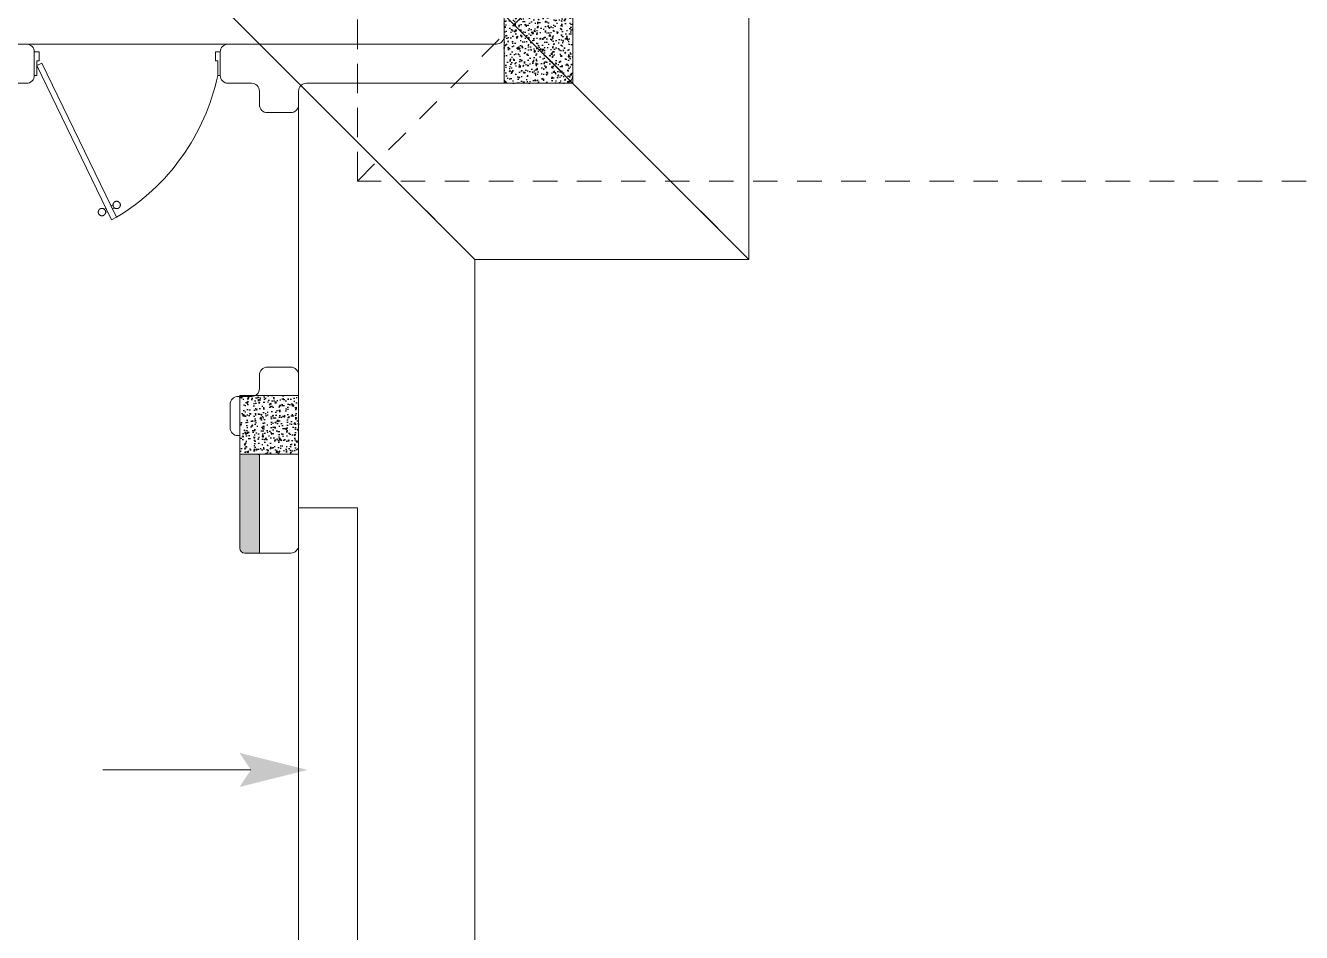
# Model space of a CAD drawing. Header units: metres. Extents: x -232 to 581, y 30 to 789.
# Drawn here: x 215.47 to 221.99, y 390.68 to 395.31 of the extents above; entities that cross this region are included whole.
import ezdxf

# ---------------------------------------------------------------- set-up
doc = ezdxf.new("R2010")
doc.units = ezdxf.units.M
doc.linetypes.add('HIDDEN2', pattern=[0.1875, 0.125, -0.0625])
for name, color, linetype, lineweight in [('A-DOOR', 35, 'Continuous', 5), ('A-WALL', 250, 'Continuous', 20), ('baños', 140, 'Continuous', 0), ('Columnas', 7, 'Continuous', 18), ('textos', 7, 'Continuous', 0)]:
    doc.layers.add(name, color=color, linetype=linetype, lineweight=lineweight)
doc.layers.add('HATCH', color=8, linetype='Continuous')
doc.layers.add('PISO', color=7, linetype='Continuous', lineweight=5, true_color=0xe6e6e6)
doc.layers.add('Techos 1', color=7, linetype='HIDDEN2', lineweight=9, true_color=0x42391a)
doc.layers.add('RELLENO SECCION', color=8, linetype='Continuous', lineweight=0, transparency=0.4)
doc.styles.get("Standard").update_dxf_attribs({"font": 'arial.ttf'})
pattern_1 = [(50, (109.59505, -7.243447), (0.058299094, -0.005100507), [0.006096, -0.067056]), (355, (109.59505, -7.24345), (-0.011277895, 0.06113819), [0.0048768, -0.053644987]), (100.451445, (109.59991, -7.24387), (0.0470212, 0.05603768), [0.005180803, -0.056988878]), (46.1842, (109.59505, -7.22719), (0.086745293, -0.013453545), [0.009144, -0.100584]), (96.63556, (109.60228, -7.22831), (0.075969323, 0.07917636), [0.00777121, -0.085483395]), (351.18415, (109.59505, -7.22719), (0.07596932, 0.07917636), [0.00731519, -0.080467114]), (21, (109.60318, -7.231255), (0.048516605, -0.032724863), [0.006096, -0.067056]), (326, (109.60318, -7.231255), (0.01977665, 0.05894015), [0.0048768, -0.0536448]), (71.451445, (109.607223, -7.23398), (0.068293254, 0.026215286), [0.005180803, -0.05698878]), (37.5, (109.595052, -7.243447), (0.000988353, 0.0270576124), [0, -0.05299456, 0, -0.0544576, 0, -0.053848]), (7.5, (109.595052, -7.243447), (0.021382292, 0.032057784), [0, -0.03104896, 0, -0.05177536, 0, -0.0205232]), (327.5, (109.576927, -7.243447), (0.0433889905, -0.001833198), [0, -0.02032, 0, -0.0633984, 0, -0.0841248]), (317.5, (109.5688, -7.243447), (0.047401338, 0.008136477), [0, -0.026416, 0, -0.04210304, 0, -0.0597408])]

# ---------------------------------------------------------------- blocks, each defined once
blk = doc.blocks.new('za_arrw5')
at = {"lineweight": 13}
for points in [[(-1, 0.25), (0, 0), (-0.833, 0)], [(-1, -0.25), (0, 0), (-0.833, 0)]]:
    blk.add_solid(points, dxfattribs=at)
blk = doc.blocks.new('20.03.2026 LN 09 SEGUNDO NIVEL ARQ')
at = {"layer": 'Techos 1', "color": 5}
for p, q in [((74.0959, -41.5986), (74.0959, -49.3986)), ((74.0959, -49.3986), (74.0959, -41.5986)), ((74.0959, -49.3986), (77.9959, -45.4986)), ((88.8427, -49.3986), (74.0959, -49.3986))]:
    blk.add_line(p, q, dxfattribs=at)
at = {"layer": 'Techos 1', "color": 5, "linetype": 'ByBlock'}
for p, q in [((76.0959, -49.7986), (71.9959, -45.6986)), ((74.6959, -49.7986), (71.5459, -46.6486)), ((76.0959, -48.4986), (76.0959, -49.7986)), ((76.0959, -49.7986), (74.6959, -49.7986)), ((74.6959, -49.7986), (74.6959, -55.1986))]:
    blk.add_line(p, q, dxfattribs=at)
at = {"layer": 'textos', "color": 5, "lineweight": 13}
blk.add_line((73.5517, -52.4063), (72.7962, -52.4063), dxfattribs=at)
at = {"layer": 'textos', "color": 5, "lineweight": 13, "xscale": -0.3491189357928307, "yscale": 0.3491189357928307, "zscale": 0.3491189357928305, "rotation": 179.9972612733706}
blk.add_blockref('za_arrw5', (73.8427, -52.4063), dxfattribs=at)
at = {"layer": 'baños', "color": 5, "linetype": 'Continuous', "flags": 8}
for tag, p in [('MODELNUMBER', (83.7813, -42.9175, 0)), ('MATERIAL', (83.7813, -42.9176, 0)), ('PRODUCT', (83.7813, -42.9176, 0)), ('TRADENAME', (83.7813, -42.9176, 0)), ('MODELNUMBER', (84.956, -42.9175, 0)), ('TRADENAME', (84.956, -42.9176, 0)), ('MATERIAL', (84.956, -42.9176, 0)), ('PRODUCT', (84.956, -42.9176, 0))]:
    blk.add_attdef(tag, p, '', height=0.0000254, rotation=180.00008, dxfattribs=at)
at = {"layer": 'baños', "color": 5, "linetype": 'Continuous'}
for tag, p, rotation in [('TRADENAME', (85.8912, -56.9933), 180.00008), ('MODELNUMBER', (85.8912, -56.9934), 180.00008), ('MATERIAL', (85.8914, -56.9932), 180.00008), ('PRODUCT', (85.8914, -56.9933), 180.00008), ('MODELNUMBER', (86.6008, -56.9934), 179.99992), ('MATERIAL', (86.6008, -56.9932), 179.99992), ('PRODUCT', (86.6008, -56.9933), 179.99992), ('TRADENAME', (86.6008, -56.9933), 179.99992)]:
    blk.add_attdef(tag, p, '', height=0.0000254, rotation=rotation, dxfattribs=at)
blk = doc.blocks.new('puerta 1.00')
at = {"layer": 'A-DOOR'}
for p, q in [((-0.15, -0.0125), (-0.9369, -0.3949)), ((-0.1376, -0.038), (-0.9245, -0.4204)), ((-0.1376, -0.038), (-0.15, -0.0125)), ((-0.8946, -0.3743), (-0.8996, -0.3641)), ((-0.8777, -0.3661), (-0.8826, -0.3559)), ((-0.9369, -0.3949), (-0.9245, -0.4204)), ((-0.8822, -0.3998), (-0.8772, -0.4101)), ((-0.8653, -0.3916), (-0.8603, -0.4018))]:
    blk.add_line(p, q, dxfattribs=at)
for points in [[(-0.08, 0), (-0.08, -0.025), (-0.125, -0.025), (-0.125, -0.0125), (-0.2, -0.0125), (-0.2, 0), (-0.08, 0)], [(-0.08, -0.95), (-0.08, -0.925), (-0.125, -0.925), (-0.125, -0.9375), (-0.2, -0.9375), (-0.2, -0.95), (-0.08, -0.95)]]:
    blk.add_lwpolyline(points, dxfattribs=at)
blk.add_arc((0.0366, 0.1602), 1.1229, 211.13358, 257.83427, dxfattribs=at)
for points in [[(-0.8982, -0.3642), (-0.9033, -0.3642), (-0.912, -0.3591), (-0.917, -0.3504), (-0.917, -0.3403), (-0.912, -0.3316), (-0.9033, -0.3265), (-0.8932, -0.3265), (-0.8844, -0.3316), (-0.8794, -0.3403), (-0.8794, -0.3504), (-0.8844, -0.3591), (-0.8932, -0.3642), (-0.8982, -0.3642)], [(-0.8617, -0.4394), (-0.8667, -0.4394), (-0.8754, -0.4344), (-0.8805, -0.4256), (-0.8805, -0.4156), (-0.8754, -0.4068), (-0.8667, -0.4018), (-0.8566, -0.4018), (-0.8479, -0.4068), (-0.8428, -0.4156), (-0.8428, -0.4257), (-0.8479, -0.4344), (-0.8566, -0.4394), (-0.8617, -0.4394)]]:
    blk.add_open_spline(points, degree=2, dxfattribs=at)
blk = doc.blocks.new('20.03.2026 LN 09 PRIMER NIVEL ARQ')
at = {"layer": 'HATCH'}
h = blk.add_hatch(dxfattribs=at)
h.set_pattern_fill('AR-CONC', color=1, scale=0.00032)
h.set_pattern_definition(pattern_1)
h.paths.add_polyline_path([(-5.186, -48.8932), (-4.836, -48.8932), (-4.836, -48.5432), (-5.186, -48.5432)])
h = blk.add_hatch(dxfattribs=at)
h.set_pattern_fill('AR-CONC', color=1, scale=0.00032)
h.set_pattern_definition(pattern_1)
h.paths.add_polyline_path([(-6.536, -50.7877), (-6.236, -50.7877), (-6.236, -50.4877), (-6.536, -50.4877)])
at = {"layer": 'RELLENO SECCION'}
h = blk.add_hatch(color=1, dxfattribs=at)
h.dxf.hatch_style = 1
edge = h.paths.add_edge_path()
edge.add_line((-6.586, -50.6932), (-6.536, -50.7877))
edge.add_line((-6.536, -50.7877), (-6.436, -50.7877))
edge.add_line((-6.436, -50.7877), (-6.436, -51.2932))
edge.add_line((-6.436, -51.2932), (-6.511, -51.2932))
edge.add_arc((-6.511, -51.2682), 0.025, 180, 270, ccw=False)
edge.add_line((-6.536, -51.2682), (-6.536, -50.8277))
edge.add_line((-6.536, -50.8277), (-6.536, -50.8003))
edge.add_line((-6.536, -50.8003), (-6.536, -50.7877))
edge.add_line((-6.536, -50.7877), (-6.586, -50.6932))
at = {"layer": 'A-WALL', "color": 1}
for p, q in [((-6.396, -50.3432), (-6.276, -50.3432)), ((-6.436, -50.4532), (-6.436, -50.3832)), ((-6.236, -50.4932), (-6.236, -50.3832)), ((-6.546, -50.4932), (-6.476, -50.4932)), ((-6.236, -50.4932), (-6.236, -51.2532)), ((-6.586, -50.6532), (-6.586, -50.5332)), ((-6.536, -50.6932), (-6.546, -50.6932)), ((-6.536, -50.7877), (-6.536, -51.2682)), ((-6.436, -50.7877), (-6.436, -51.2932)), ((-6.511, -51.2932), (-6.276, -51.2932))]:
    blk.add_line(p, q, dxfattribs=at)
for points in [[(-2.806, -48.4932), (-4.796, -48.4932, 0.414214), (-4.836, -48.5332), (-4.836, -48.8532, -0.414214), (-4.876, -48.8932), (-6.196, -48.8932, 0.414214), (-6.236, -48.9332), (-6.236, -49.0032, -0.414214), (-6.276, -49.0432), (-6.396, -49.0432, -0.414214), (-6.436, -49.0032), (-6.436, -48.9332, 0.414214), (-6.476, -48.8932), (-6.596, -48.8932, -0.414214), (-6.636, -48.8532), (-6.636, -48.7332, -0.414214), (-6.596, -48.6932), (-5.226, -48.6932)], [(-12.446, -48.6932), (-7.626, -48.6932, -0.414214), (-7.586, -48.7332), (-7.586, -48.8532, -0.414214), (-7.626, -48.8932), (-8.286, -48.8932, 0.414214), (-8.336, -48.9432), (-8.336, -49.2532, -0.414214), (-8.376, -49.2932), (-8.486, -49.2932)]]:
    blk.add_lwpolyline(points, format="xyb", dxfattribs=at)
for centre, start, end in [((-5.226, -48.6532), 270, 0), ((-6.396, -50.3832), 90, 180), ((-6.276, -50.3832), 0, 90), ((-6.546, -50.5332), 90, 180), ((-6.476, -50.4532), 270, 0), ((-6.546, -50.6532), 180, 270), ((-6.276, -51.2532), 270, 0)]:
    blk.add_arc(centre, 0.04, start, end, dxfattribs=at)
at = {"layer": 'A-WALL', "color": 1, "transparency": 33554684}
blk.add_arc((-6.511, -51.2682), 0.025, 180, 270, dxfattribs=at)
at = {"layer": 'Columnas', "color": 1}
for points in [[(-5.186, -48.8932), (-4.836, -48.8932), (-4.836, -48.5432), (-5.186, -48.5432)], [(-6.536, -50.7877), (-6.236, -50.7877), (-6.236, -50.4877), (-6.536, -50.4877)]]:
    blk.add_lwpolyline(points, close=True, dxfattribs=at)
at = {"layer": 'PISO', "color": 1}
for p, q in [((-7.626, -48.6932), (-6.596, -48.6932)), ((-6.236, -48.9732), (-6.236, -50.3832)), ((-5.936, -51.0626), (-6.236, -51.0626)), ((-5.936, -53.764), (-5.936, -51.0626)), ((-6.236, -51.2532), (-6.236, -53.5632))]:
    blk.add_line(p, q, dxfattribs=at)
at = {"layer": 'Techos 1', "color": 1}
for p, q in [((-3.936, -41.5932), (-3.936, -49.7932)), ((-3.936, -49.7932), (-8.036, -45.6932)), ((-5.336, -49.7932), (-8.486, -46.6432)), ((-3.936, -49.7932), (-5.336, -49.7932)), ((-5.336, -49.7932), (-5.336, -55.1932))]:
    blk.add_line(p, q, dxfattribs=at)
at = {"layer": 'A-DOOR', "color": 1, "rotation": 90}
blk.add_blockref('puerta 1.00', (-7.586, -48.6532), dxfattribs=at)
at = {"layer": 'baños', "color": 1, "linetype": 'Continuous'}
for tag, p in [('MODELNUMBER', (-12.0611, -62.0707)), ('MATERIAL', (-12.0611, -62.0709)), ('PRODUCT', (-12.0611, -62.0708)), ('TRADENAME', (-12.0611, -62.0708))]:
    blk.add_attdef(tag, p, '', height=0.0000254, rotation=359.99992, dxfattribs=at)

msp = doc.modelspace()

# ---------------------------------------------------------------- block references
at = {"color": 1}
for name, p in [('20.03.2026 LN 09 PRIMER NIVEL ARQ', (223.0987, 443.9088)), ('20.03.2026 LN 09 SEGUNDO NIVEL ARQ', (143.0668, 443.9142))]:
    msp.add_blockref(name, p, dxfattribs=at)

doc.saveas('drawing.dxf')
